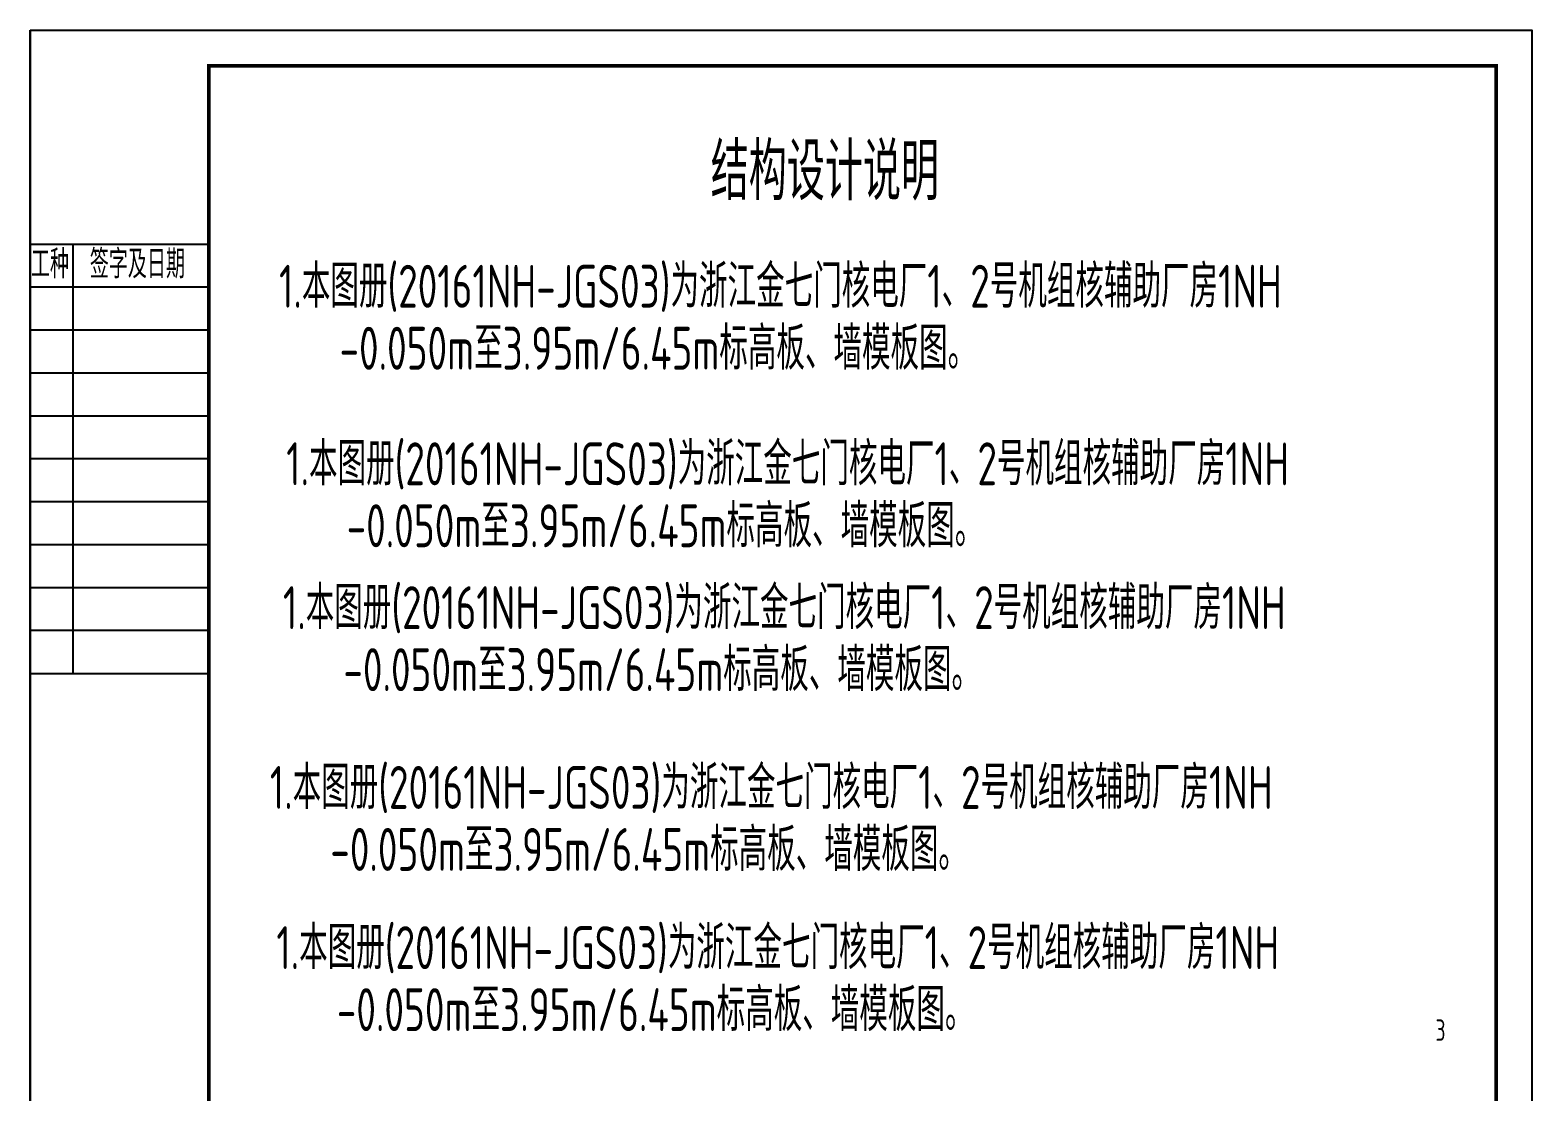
# Model space of a CAD drawing. Extents: x -383207 to 558143, y -95136 to 11777.
# Drawn here: x -383207 to -372707, y -55706 to -48281 of the extents above; entities that cross this region are included whole.
import ezdxf

# ---------------------------------------------------------------- set-up
doc = ezdxf.new("R2010")
doc.units = 0
doc.layers.get('0').update_dxf_attribs({"linetype": 'CONTINUOUS'})
for name, color, linetype in [('RED', 1, 'CONTINUOUS'), ('TEXT', 4, 'CONTINUOUS'), ('TK', 4, 'CONTINUOUS')]:
    doc.layers.add(name, color=color, linetype=linetype)
doc.styles.add('TSSD_Dimension', font='Tssdeng.shx', dxfattribs={"width": 0.7, "bigfont": 'tssdchn.shx'})

msp = doc.modelspace()

# ---------------------------------------------------------------- linework, layer by layer
at = {"ltscale": 5}
for p, q in [((-383207.1, -48281.2), (-383207.1, -63131.2)), ((-372707.1, -48281.2), (-372707.1, -63131.2))]:
    msp.add_line(p, q, dxfattribs=at)
at = {"ltscale": 10}
msp.add_line((-383207.1, -48281.2), (-372707.1, -48281.2), dxfattribs=at)
at = {"layer": 'RED', "ltscale": 10}
for p, q in [((-381957.1, -48531.2), (-381957.1, -62881.2)), ((-381957.1, -48531.2), (-372957.1, -48531.2)), ((-372957.1, -48531.2), (-372957.1, -62881.2))]:
    msp.add_line(p, q, dxfattribs=at)
at = {"layer": 'TEXT', "const_width": 25}
msp.add_lwpolyline([(-381957.1, -48531.2), (-381957.1, -62881.2), (-372957.1, -62881.2), (-372957.1, -48531.2), (-381957.1, -48531.2)], dxfattribs=at)
at = {"layer": 'TK', "color": 4, "ltscale": 10}
for p, q in [((-381957.1, -49780.2), (-383207.1, -49780.2)), ((-382907.1, -49780.2), (-382907.1, -52780.2)), ((-381957.1, -50080.2), (-383207.1, -50080.2)), ((-381957.1, -50380.2), (-383207.1, -50380.2)), ((-381957.1, -50680.2), (-383207.1, -50680.2)), ((-381957.1, -50980.2), (-383207.1, -50980.2)), ((-381957.1, -51280.2), (-383207.1, -51280.2)), ((-381957.1, -51580.2), (-383207.1, -51580.2)), ((-381957.1, -51880.2), (-383207.1, -51880.2)), ((-381957.1, -52180.2), (-383207.1, -52180.2)), ((-381957.1, -52480.2), (-383207.1, -52480.2)), ((-383207.1, -52780.2), (-381957.1, -52780.2))]:
    msp.add_line(p, q, dxfattribs=at)
at = {"layer": 'TK'}
msp.add_lwpolyline([(-383207.1, -48281.2), (-372707.1, -48281.2), (-372707.1, -63131.2), (-383207.1, -63131.2)], close=True, dxfattribs=at)

# ---------------------------------------------------------------- texts
at = {"layer": 'TEXT', "style": 'TSSD_Dimension', "width": 0.7}
for s, height, p in [('结构设计说明', 400, (-378448.5, -49470.8)), ('3', 150, (-373381.7, -55348.9))]:
    msp.add_text(s, height=height, dxfattribs=at).set_placement(p)
at = {"layer": 'TEXT', "color": 1, "style": 'TSSD_Dimension', "width": 0.7}
for s, p in [('1.本图册(20161NH-JGS03)为浙江金七门核电厂1、2号机组核辅助厂房1NH', (-381466.2, -50222.8)), (' -0.050m至3.95m/6.45m标高板、墙模板图。', (-381171.2, -50656.2)), ('1.本图册(20161NH-JGS03)为浙江金七门核电厂1、2号机组核辅助厂房1NH', (-381416.1, -51464.1)), (' -0.050m至3.95m/6.45m标高板、墙模板图。', (-381121.2, -51897.5)), ('1.本图册(20161NH-JGS03)为浙江金七门核电厂1、2号机组核辅助厂房1NH', (-381439, -52469.9)), (' -0.050m至3.95m/6.45m标高板、墙模板图。', (-381144, -52903.3)), ('1.本图册(20161NH-JGS03)为浙江金七门核电厂1、2号机组核辅助厂房1NH', (-381530.5, -53727.1)), (' -0.050m至3.95m/6.45m标高板、墙模板图。', (-381235.6, -54160.5)), ('1.本图册(20161NH-JGS03)为浙江金七门核电厂1、2号机组核辅助厂房1NH', (-381484.8, -54847.1)), (' -0.050m至3.95m/6.45m标高板、墙模板图。', (-381189.8, -55280.5))]:
    msp.add_text(s, height=300, dxfattribs=at).set_placement(p)
at = {"layer": 'TK', "color": 4, "ltscale": 10, "style": 'TSSD_Dimension', "width": 0.7}
for s, p in [('工种', (-383200.5, -50017.7)), ('签字及日期', (-382789.2, -50017.7))]:
    msp.add_text(s, height=200, dxfattribs=at).set_placement(p)

doc.saveas('drawing.dxf')
